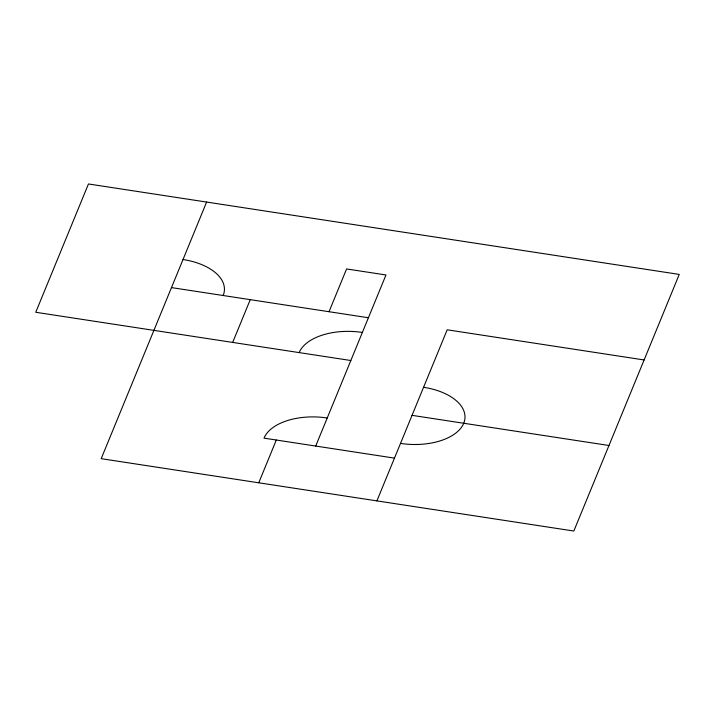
<?xml version="1.0" encoding="UTF-8"?>
<svg xmlns="http://www.w3.org/2000/svg" width="715" height="715" viewBox="0 0 715 715"><rect width="100%" height="100%" fill="white"/><g stroke="black" fill="none" stroke-linecap="round" stroke-linejoin="round"><path stroke-width="1.07" d="M206.617 202.059L101.199 458.673L573.832 531.03L679.25 274.417L88.454 183.97L35.75 312.276L350.842 360.512M232.679 342.422L250.25 299.656M258.75 482.795L276.312 440.029M329.025 311.713L346.587 268.947L385.975 274.971L315.699 446.053M376.903 500.884L447.179 329.803L644.108 359.958M171.475 287.6L368.413 317.746M412.046 415.344L608.974 445.499M394.474 458.118L264.014 438.143A52.99 29.092 2.5 0 1 327.229 417.989M183.004 259.527A52.99 29.092 2.5 0 1 223.169 295.51M423.575 387.28A52.99 29.092 2.5 0 1 463.731 423.262A52.99 29.092 2.5 0 1 400.516 443.407M299.156 352.602A52.99 29.092 2.5 0 1 362.371 332.448"/></g></svg>
